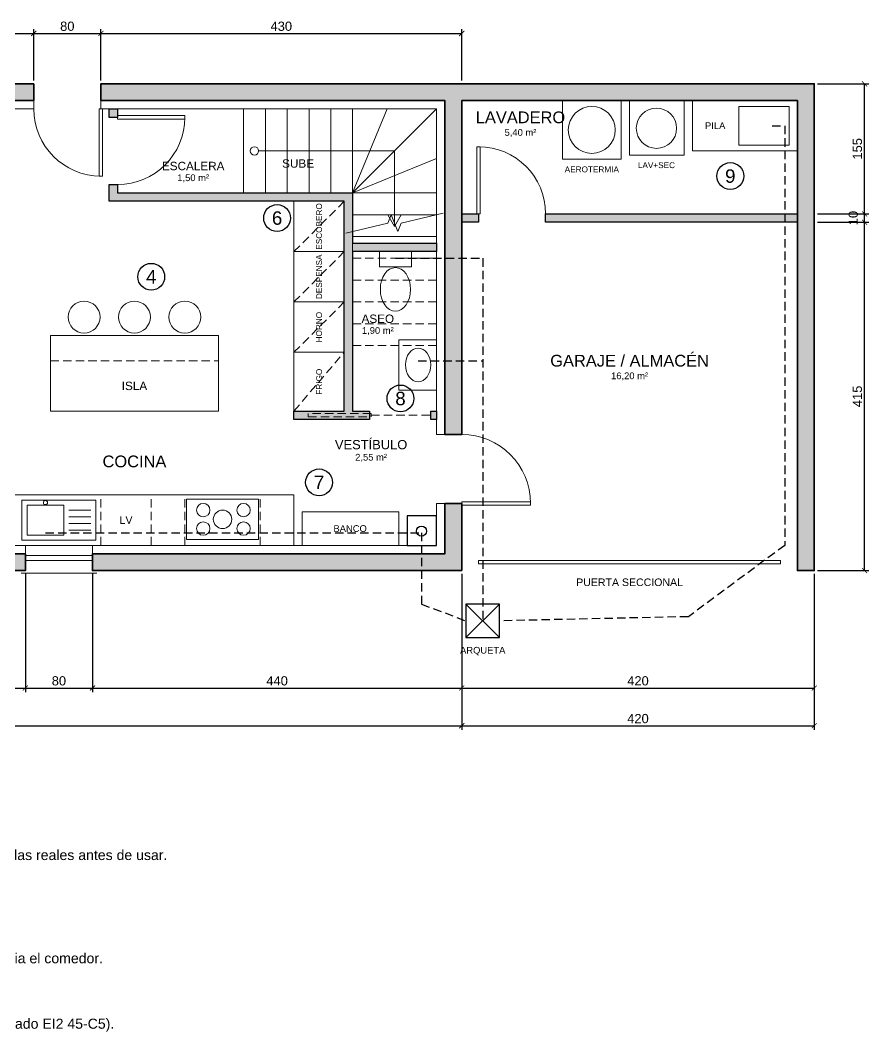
# Model space of a CAD drawing. Header units: centimetres. Extents: x -76 to 1855, y -664 to 656.
# Drawn here: x 844 to 1855, y -550 to 656 of the extents above; entities that cross this region are included whole.
import ezdxf
from ezdxf.enums import TextEntityAlignment as Align

# ---------------------------------------------------------------- set-up
doc = ezdxf.new("R2010")
doc.units = ezdxf.units.CM
doc.linetypes.add('OCULTA', pattern=[15, 10, -5])
for name, color, linetype, lineweight in [('A-CARPINTERIA', 4, 'Continuous', 18), ('A-COCINA', 40, 'Continuous', 13), ('A-COTAS', 3, 'Continuous', 13), ('A-ESCALERA', 7, 'Continuous', 18), ('A-ESCALERA-OCULTA', 8, 'OCULTA', 13), ('A-MEJORAS', 1, 'Continuous', 25), ('A-MOBILIARIO', 40, 'Continuous', 13), ('A-MURO-BLOQUE', 2, 'Continuous', 35), ('A-MURO-TRASDOSADO', 8, 'Continuous', 18), ('A-SANEAMIENTO', 211, 'OCULTA', 25), ('A-SANITARIOS', 22, 'Continuous', 13), ('A-TABIQUE', 2, 'Continuous', 25), ('A-TEXTO', 7, 'Continuous', 18)]:
    doc.layers.add(name, color=color, linetype=linetype, lineweight=lineweight)
doc.layers.add('A-POCHE', color=252, linetype='Continuous')
doc.styles.add('A-TEXTO', font='arial.ttf')
doc.dimstyles.new('COTAS', dxfattribs={"dimtxt": 11, "dimasz": 6, "dimexe": 5, "dimexo": 4, "dimgap": 3, "dimtad": 1, "dimdec": 0, "dimtxsty": 'A-TEXTO', "dimblk": 'ARCHTICK', "dimcen": 2.5, "dimclrd": 3, "dimclre": 3, "dimclrt": 7, "dimazin": 3, "dimtfac": 1, "dimtmove": 0, "dimatfit": 3})

# ---------------------------------------------------------------- blocks, each defined once
blk = doc.blocks.new('_ARCHTICK')
at = {"color": 0, "linetype": 'BYBLOCK', "const_width": 0.15}
blk.add_lwpolyline([(-0.5, -0.5), (0.5, 0.5)], dxfattribs=at)

msp = doc.modelspace()

# ---------------------------------------------------------------- hatches: boundary and pattern name
at = {"layer": 'A-POCHE'}
h = msp.add_hatch(color=256, dxfattribs=at)
h.paths.add_polyline_path([(300, 580), (300, 560), (20, 560), (20, 20), (480, 20), (480, 0), (0, 0), (0, 580)])
h.paths.add_polyline_path([(860, 580), (860, 560), (480, 560), (480, 580)])
h.paths.add_polyline_path([(1370, 580), (1790, 580), (1790, 0), (1770, 0), (1770, 560), (1370, 560), (1370, 162), (1350, 162), (1350, 560), (940, 560), (940, 580)])
h.paths.add_polyline_path([(1370, 0), (930, 0), (930, 20), (1350, 20), (1350, 80), (1370, 80)])
h.paths.add_polyline_path([(570, 0), (570, 20), (850, 20), (850, 0)])
h = msp.add_hatch(color=256, dxfattribs=at)
h.paths.add_polyline_path([(1333, 180), (1333, 190), (1340, 190), (1340, 180)])
h.paths.add_polyline_path([(1170, 180), (1170, 190), (1230, 190), (1230, 440), (950, 440), (950, 450), (950, 460), (960, 460), (960, 450), (1230, 450), (1240, 450), (1240, 440), (1240, 390), (1340, 390), (1340, 380), (1240, 380), (1240, 190), (1260, 190), (1260, 180)])
h.paths.add_polyline_path([(950, 550), (960, 550), (960, 540), (950, 540)])
h.paths.add_polyline_path([(1390, 425), (1390, 415), (1370, 415), (1370, 425)])
h.paths.add_polyline_path([(1770, 425), (1770, 415), (1470, 415), (1470, 425)])

# ---------------------------------------------------------------- linework, layer by layer
at = {"layer": 'A-CARPINTERIA', "linetype": 'OCULTA'}
msp.add_line((1262, 185), (1333, 185), dxfattribs=at)
at = {"layer": 'A-CARPINTERIA'}
for p, q in [((850, 18), (930, 18)), ((850, 12), (930, 12)), ((845, -3), (935, -3))]:
    msp.add_line(p, q, dxfattribs=at)
for points in [[(942, 550), (942, 470), (938, 470), (938, 550)], [(960, 542), (1040, 542), (1040, 538), (960, 538)], [(1388, 425), (1388, 505), (1392, 505), (1392, 425)], [(1370, 82), (1452, 82), (1452, 78), (1370, 78)], [(1390, 8), (1750, 8), (1750, 12), (1390, 12)]]:
    msp.add_lwpolyline(points, close=True, dxfattribs=at)
at = {"layer": 'A-CARPINTERIA', "linetype": 'OCULTA'}
msp.add_lwpolyline([(1187, 183), (1262, 183), (1262, 187), (1187, 187)], close=True, dxfattribs=at)
at = {"layer": 'A-CARPINTERIA'}
for centre, radius, start, end in [((940, 550), 80, 180, 270), ((960, 540), 80, 270, 360), ((1390, 425), 80, 0, 90), ((1370, 80), 82, 0, 90)]:
    msp.add_arc(centre, radius, start, end, dxfattribs=at)
at = {"layer": 'A-COCINA', "linetype": 'OCULTA'}
for p, q in [((1170, 380), (1230, 440)), ((1170, 320), (1230, 380)), ((1170, 260), (1230, 320)), ((1170, 190), (1230, 260)), ((880, 250), (1080, 250)), ((940, 30), (940, 90)), ((1000, 30), (1000, 90)), ((1040, 30), (1040, 90)), ((1130, 30), (1130, 90))]:
    msp.add_line(p, q, dxfattribs=at)
at = {"layer": 'A-COCINA'}
for p, q in [((1170, 380), (1230, 380)), ((1170, 320), (1230, 320)), ((1170, 260), (1230, 260)), ((902, 72), (928, 72)), ((902, 64), (928, 64)), ((902, 56), (928, 56)), ((902, 48), (928, 48))]:
    msp.add_line(p, q, dxfattribs=at)
for points in [[(1490, 490), (1560, 490), (1560, 560), (1490, 560)], [(1570, 495), (1635, 495), (1635, 560), (1570, 560)], [(1645, 500), (1770, 500), (1770, 560), (1645, 560)], [(1700, 507), (1760, 507), (1760, 553), (1700, 553)], [(1170, 190), (1230, 190), (1230, 440), (1170, 440)], [(880, 190), (1080, 190), (1080, 280), (880, 280)], [(720, 30), (1170, 30), (1170, 90), (720, 90)], [(1042, 37), (1128, 37), (1128, 85), (1042, 85)], [(846, 36), (934, 36), (934, 84), (846, 84)], [(852, 42), (896, 42), (896, 78), (852, 78)]]:
    msp.add_lwpolyline(points, close=True, dxfattribs=at)
for centre, radius in [((1525, 525), 28), ((1602, 527), 24), ((874, 81), 2.5), ((1062, 72), 8), ((1110, 72), 8), ((1085, 61), 11), ((1062, 50), 8), ((1110, 50), 8)]:
    msp.add_circle(centre, radius, dxfattribs=at)
at = {"layer": 'A-ESCALERA'}
for p, q in [((1110, 450), (1110, 550)), ((1136, 450), (1136, 550)), ((1162, 450), (1162, 550)), ((1188, 450), (1188, 550)), ((1214, 450), (1214, 550)), ((1240, 450), (1240, 550)), ((1240, 450), (1281, 550)), ((1240, 450), (1340, 550)), ((1240, 450), (1340, 491)), ((1240, 450), (1340, 450)), ((1240, 424), (1340, 424)), ((1240, 398), (1340, 398))]:
    msp.add_line(p, q, dxfattribs=at)
for points in [[(1128, 500), (1290, 500), (1290, 410)], [(1232, 402), (1282, 414), (1286, 424), (1294, 404), (1298, 414), (1348, 426)], [(1282, 424), (1290, 410), (1298, 424)]]:
    msp.add_lwpolyline(points, dxfattribs=at)
msp.add_circle((1123, 500), 5, dxfattribs=at)
at = {"layer": 'A-ESCALERA-OCULTA'}
for p, q in [((1240, 390), (1240, 268)), ((1240, 372), (1340, 372)), ((1240, 346), (1340, 346)), ((1240, 320), (1340, 320)), ((1240, 294), (1340, 294)), ((1240, 268), (1340, 268))]:
    msp.add_line(p, q, dxfattribs=at)
at = {"layer": 'A-MEJORAS'}
for centre in [(1690, 470), (1150, 420), (1000, 350), (1297, 205), (1200, 105)]:
    msp.add_circle(centre, 16, dxfattribs=at)
at = {"layer": 'A-MOBILIARIO'}
msp.add_lwpolyline([(1180, 30), (1295, 30), (1295, 70), (1180, 70)], close=True, dxfattribs=at)
for centre in [(920, 302), (980, 302), (1040, 302)]:
    msp.add_circle(centre, 19, dxfattribs=at)
at = {"layer": 'A-MURO-BLOQUE'}
for points in [[(860, 580), (860, 560), (480, 560), (480, 580)], [(1370, 580), (1790, 580), (1790, 0), (1770, 0), (1770, 560), (1370, 560), (1370, 162), (1350, 162), (1350, 560), (940, 560), (940, 580)], [(1370, 0), (930, 0), (930, 20), (1350, 20), (1350, 80), (1370, 80)], [(570, 0), (570, 20), (850, 20), (850, 0)]]:
    msp.add_lwpolyline(points, close=True, dxfattribs=at)
at = {"layer": 'A-MURO-TRASDOSADO'}
for points in [[(860, 560), (860, 550), (480, 550), (480, 560)], [(1350, 560), (1350, 162), (1340, 162), (1340, 550), (940, 550), (940, 560)], [(1350, 20), (930, 20), (930, 30), (1340, 30), (1340, 80), (1350, 80)], [(570, 20), (570, 30), (850, 30), (850, 20)]]:
    msp.add_lwpolyline(points, close=True, dxfattribs=at)
at = {"layer": 'A-SANEAMIENTO', "linetype": 'CONTINUOUS'}
for p, q in [((1375, -80), (1415, -40)), ((1375, -40), (1415, -80))]:
    msp.add_line(p, q, dxfattribs=at)
at = {"layer": 'A-SANEAMIENTO'}
for points in [[(1740, 530), (1755, 530), (1755, 30), (1640, -55), (1415, -60)], [(1291, 372), (1395, 372), (1395, -60)], [(1318, 250), (1395, 250)], [(874, 45), (1322, 45)], [(1322, 45), (1322, -40), (1375, -60)]]:
    msp.add_lwpolyline(points, dxfattribs=at)
at = {"layer": 'A-SANEAMIENTO', "linetype": 'CONTINUOUS'}
for points in [[(1305, 30), (1340, 30), (1340, 65), (1305, 65)], [(1375, -80), (1415, -80), (1415, -40), (1375, -40)]]:
    msp.add_lwpolyline(points, close=True, dxfattribs=at)
msp.add_circle((1322, 47), 6, dxfattribs=at)
at = {"layer": 'A-SANITARIOS'}
for points in [[(1272, 362), (1310, 362), (1310, 380), (1272, 380)], [(1295, 215), (1340, 215), (1340, 275), (1295, 275)]]:
    msp.add_lwpolyline(points, close=True, dxfattribs=at)
for centre, major_axis, ratio in [((1291, 335), (0, 26), 0.69230769), ((1318, 245), (0, 20), 0.75)]:
    msp.add_ellipse(centre, major_axis=major_axis, ratio=ratio, dxfattribs=at)
at = {"layer": 'A-TABIQUE'}
for points in [[(950, 550), (960, 550), (960, 540), (950, 540)], [(1170, 180), (1170, 190), (1230, 190), (1230, 440), (950, 440), (950, 450), (950, 460), (960, 460), (960, 450), (1230, 450), (1240, 450), (1240, 440), (1240, 390), (1340, 390), (1340, 380), (1240, 380), (1240, 190), (1260, 190), (1260, 180)], [(1390, 425), (1390, 415), (1370, 415), (1370, 425)], [(1770, 425), (1770, 415), (1470, 415), (1470, 425)], [(1333, 180), (1333, 190), (1340, 190), (1340, 180)]]:
    msp.add_lwpolyline(points, close=True, dxfattribs=at)

# ---------------------------------------------------------------- texts
at = {"layer": 'A-ESCALERA', "style": 'A-TEXTO'}
msp.add_text('SUBE', height=10, dxfattribs=at).set_placement((1175, 485), align=Align.MIDDLE_CENTER)
at = {"layer": 'A-MEJORAS', "style": 'A-TEXTO'}
for s, p in [('9', (1690, 470)), ('6', (1150, 420)), ('4', (1000, 350)), ('8', (1297, 205)), ('7', (1200, 105))]:
    msp.add_text(s, height=16, dxfattribs=at).set_placement(p, align=Align.MIDDLE_CENTER)
at = {"layer": 'A-SANEAMIENTO', "style": 'A-TEXTO'}
msp.add_text('ARQUETA', height=8, dxfattribs=at).set_placement((1395, -95), align=Align.MIDDLE_CENTER)
at = {"layer": 'A-TEXTO', "style": 'A-TEXTO'}
for s, height, p in [('LAVADERO', 14, (1440, 540)), ('PILA', 8, (1672, 530)), ('5,40 m²', 8, (1440, 522)), ('ESCALERA', 10, (1050, 482)), ('LAV+SEC', 7, (1602, 483)), ('1,50 m²', 8, (1050, 468)), ('AEROTERMIA', 7, (1525, 478)), ('ASEO', 10, (1270, 300)), ('1,90 m²', 8, (1270, 286)), ('GARAJE / ALMACÉN', 14, (1570, 250)), ('16,20 m²', 8, (1570, 232)), ('ISLA', 10, (980, 220)), ('VESTÍBULO', 11, (1262, 150)), ('COCINA', 14, (980, 130)), ('2,55 m²', 8, (1262, 135)), ('LV', 9, (970, 60)), ('BANCO', 8, (1237, 50)), ('PUERTA SECCIONAL', 9, (1570, -14))]:
    msp.add_text(s, height=height, dxfattribs=at).set_placement(p, align=Align.MIDDLE_CENTER)
for s, p in [('ESCOBERO', (1200, 410)), ('DESPENSA', (1200, 350)), ('HORNO', (1200, 290)), ('FRIGO', (1200, 225))]:
    msp.add_text(s, height=7, rotation=90, dxfattribs=at).set_placement(p, align=Align.MIDDLE_CENTER)
for s, p in [('Redibujada a partir de una captura: cotas aproximadas (escala estimada con el mobiliario). Ajustar con las medidas reales antes de usar.', (0, -345)), ('4  Cocina en L + isla: fregadero bajo ventana, placa y columnas; pasillos de 90-100 cm; barra de 3 taburetes hacia el comedor.', (0, -468)), ('7  Vestíbulo de servicio con banco: la puerta del garaje ya no choca con la encimera ni con la bajante (recomendado EI2 45-C5).', (0, -546))]:
    msp.add_text(s, height=12, dxfattribs=at).set_placement(p)

# ---------------------------------------------------------------- dimensions: what is measured, and where the dimension line sits
at = {"layer": 'A-COTAS'}
for base, p1, p2 in [((480, 640), (480, 580), (860, 580)), ((860, 640), (860, 580), (940, 580)), ((940, 640), (940, 580), (1370, 580)), ((0, -185), (0, 0), (1370, 0)), ((570, -140), (570, 0), (850, 0)), ((850, -140), (850, 0), (930, 0)), ((930, -140), (930, 0), (1370, 0)), ((1370, -140), (1370, 0), (1790, 0)), ((1370, -185), (1370, 0), (1790, 0))]:
    msp.add_linear_dim(base=base, p1=p1, p2=p2, dimstyle='COTAS', dxfattribs=at).render()
for base, p1, p2 in [((1850, 425), (1790, 425), (1790, 580)), ((1850, 415), (1790, 415), (1790, 425)), ((1850, 0), (1790, 0), (1790, 415))]:
    msp.add_linear_dim(base=base, p1=p1, p2=p2, angle=90, dimstyle='COTAS', dxfattribs=at).render()

doc.saveas('drawing.dxf')
